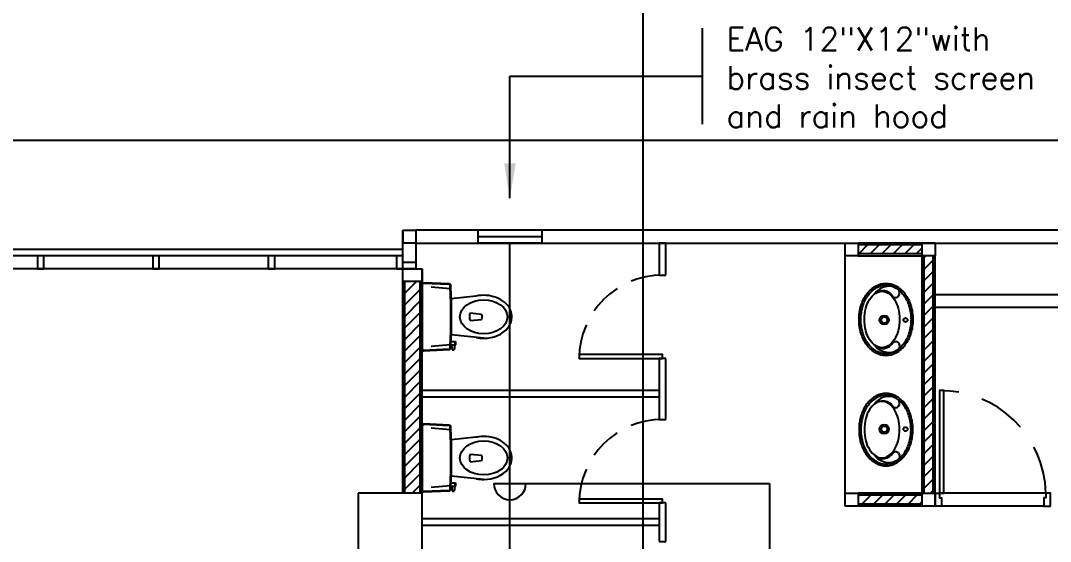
# Model space of a CAD drawing. Header units: millimetres. Extents: x -398 to 816, y -1 to 208.
# Drawn here: x 208.18 to 216.21, y 41.27 to 45.33 of the extents above; entities that cross this region are included whole.
import ezdxf

# ---------------------------------------------------------------- set-up
doc = ezdxf.new("R2010")
doc.units = ezdxf.units.MM
doc.linetypes.add('ACAD_ISO04W100', pattern=[30, 24, -3, 0, -3])
doc.linetypes.add('DASHED', pattern=[0.75, 0.5, -0.25])
for name, color, linetype in [('AA_Column', 5, 'Continuous'), ('AA_Door', 3, 'Continuous'), ('AA_Floor', 31, 'Continuous'), ('AA_furn', 11, 'Continuous'), ('AA_Hatch', 8, 'Continuous'), ('AA_Wall', 1, 'Continuous'), ('AC EXF', 171, 'Continuous'), ('AC FCU', 221, 'Continuous'), ('AC Grille', 91, 'Continuous')]:
    doc.layers.add(name, color=color, linetype=linetype)
doc.styles.add('Romans', font='romans.shx')

msp = doc.modelspace()

# ---------------------------------------------------------------- linework, layer by layer
at = {"layer": 'AA_Column', "color": 9}
for p, q in [((211.3104, 41.6489), (210.8104, 41.6489)), ((210.8104, 41.6489), (210.8104, 41.1489)), ((211.3104, 41.1489), (211.3104, 41.6489))]:
    msp.add_line(p, q, dxfattribs=at)
at = {"layer": 'AA_Door', "color": 9}
for points in [[(212.5354, 42.7289), (212.5354, 42.6989), (213.1854, 42.6989), (213.1854, 42.7289)], [(215.3804, 41.6489), (215.3804, 42.4489), (215.3454, 42.4489), (215.3454, 41.6489)], [(212.5354, 41.6039), (212.5354, 41.5739), (213.1854, 41.5739), (213.1854, 41.6039)]]:
    msp.add_lwpolyline(points, close=True, dxfattribs=at)
for points in [[(215.3104, 41.5489), (215.3104, 41.6489), (215.3454, 41.6489), (215.3454, 41.6139), (215.3604, 41.6139), (215.3604, 41.5489), (215.3104, 41.5489)], [(216.2104, 41.5489), (216.2104, 41.6489), (216.1754, 41.6489), (216.1754, 41.6139), (216.1604, 41.6139), (216.1604, 41.5489), (216.2104, 41.5489)]]:
    msp.add_lwpolyline(points, dxfattribs=at)
at = {"layer": 'AA_Door', "color": 9, "linetype": 'DASHED', "ltscale": 0.5}
for centre in [(213.1854, 42.6989), (213.1854, 41.5739)]:
    msp.add_arc(centre, 0.65, 90, 180, dxfattribs=at)
at = {"layer": 'AA_Door', "color": 9, "linetype": 'DASHED', "ltscale": 0.75}
msp.add_arc((215.353, 41.6263), 0.8227, 1.57955, 90.52926, dxfattribs=at)
at = {"layer": 'AA_Floor', "color": 9}
for p, q in [((216.8104, 44.3989), (187.3604, 44.3989)), ((215.3104, 43.1989), (216.7104, 43.1989)), ((215.3104, 43.0989), (216.8104, 43.0989)), ((216.1754, 41.6489), (215.3454, 41.6489)), ((216.1604, 41.5489), (215.3604, 41.5489))]:
    msp.add_line(p, q, dxfattribs=at)
at = {"layer": 'AA_furn', "color": 9}
for p, q in [((211.3104, 43.2814), (211.3204, 43.2914)), ((211.3204, 43.2914), (211.5229, 43.2822)), ((211.3104, 43.2744), (211.3224, 43.2863)), ((211.3104, 43.2814), (211.3104, 42.7664)), ((211.3224, 43.2863), (211.5207, 43.2773)), ((211.5304, 43.242), (211.3804, 43.2552)), ((211.5207, 43.2773), (211.5285, 43.2696)), ((211.5229, 43.2822), (211.5334, 43.2718)), ((211.7304, 43.1851), (211.5381, 43.1649)), ((211.6841, 43.0539), (211.7741, 43.0449)), ((211.6841, 42.9939), (211.7741, 43.0029)), ((211.5361, 42.8304), (211.57, 42.8304)), ((211.7908, 42.8564), (211.5381, 42.8829)), ((211.565, 42.8304), (211.565, 42.8054)), ((211.57, 42.8304), (211.57, 42.8054)), ((211.3104, 42.7735), (211.3224, 42.7615)), ((211.3104, 42.7664), (211.3204, 42.7564)), ((211.5229, 42.7656), (211.3204, 42.7564)), ((211.5207, 42.7705), (211.3224, 42.7615)), ((211.53, 42.8057), (211.3804, 42.7926)), ((211.5207, 42.7705), (211.5285, 42.7783)), ((211.5229, 42.7656), (211.5334, 42.7761)), ((211.535, 42.8054), (211.57, 42.8054)), ((211.5425, 42.8054), (211.546, 42.7656)), ((211.546, 42.7656), (211.5615, 42.7656)), ((211.565, 42.8054), (211.5615, 42.7656)), ((211.3104, 42.1814), (211.3204, 42.1914)), ((211.3104, 42.1744), (211.3224, 42.1863)), ((211.3104, 42.1814), (211.3104, 41.6664)), ((211.3204, 42.1914), (211.5229, 42.1822)), ((211.3224, 42.1863), (211.5207, 42.1773)), ((211.5207, 42.1773), (211.5285, 42.1696)), ((211.5229, 42.1822), (211.5334, 42.1718)), ((211.5304, 42.142), (211.3804, 42.1552)), ((211.7304, 42.0851), (211.5381, 42.0649)), ((211.6841, 41.9539), (211.7741, 41.9449)), ((211.6841, 41.8939), (211.7741, 41.9029)), ((211.7908, 41.7564), (211.5381, 41.7829)), ((211.53, 41.7057), (211.3804, 41.6926)), ((211.535, 41.7054), (211.57, 41.7054)), ((211.5361, 41.7304), (211.57, 41.7304)), ((211.5425, 41.7054), (211.546, 41.6656)), ((211.565, 41.7054), (211.5615, 41.6656)), ((211.565, 41.7304), (211.565, 41.7054)), ((211.57, 41.7304), (211.57, 41.7054)), ((211.3104, 41.6735), (211.3224, 41.6615)), ((211.3104, 41.6664), (211.3204, 41.6564)), ((211.5229, 41.6656), (211.3204, 41.6564)), ((211.5207, 41.6705), (211.3224, 41.6615)), ((211.5207, 41.6705), (211.5285, 41.6783)), ((211.5229, 41.6656), (211.5334, 41.6761)), ((211.546, 41.6656), (211.5615, 41.6656))]:
    msp.add_line(p, q, dxfattribs=at)
for points in [[(214.9277, 42.7204, -0.12778), (214.8508, 42.7404, -0.106194), (214.7792, 42.8032, -0.085342), (214.7345, 42.8915, -0.074814), (214.7177, 43.0029, -0.074814), (214.7345, 43.1144, -0.085342), (214.7792, 43.2027, -0.106194), (214.8508, 43.2654, -0.12778), (214.9277, 43.2854, -0.12778), (215.0047, 43.2654, -0.106194), (215.0762, 43.2027, -0.085342), (215.121, 43.1144, -0.074814), (215.1377, 43.0029, -0.074814), (215.121, 42.8915, -0.085342), (215.0762, 42.8032, -0.106194), (215.0047, 42.7404, -0.12778)], [(214.9277, 42.7347, -0.12778), (214.8577, 42.7529, -0.106194), (214.7907, 42.8117, -0.085342), (214.7481, 42.8957, -0.074814), (214.732, 43.0029, -0.074814), (214.7481, 43.1102, -0.085342), (214.7907, 43.1942, -0.106194), (214.8577, 43.253, -0.12778), (214.9277, 43.2712, -0.12778), (214.9977, 43.253, -0.106194), (215.0648, 43.1942, -0.085342), (215.1073, 43.1102, -0.074814), (215.1234, 43.0029, -0.074814), (215.1073, 42.8957, -0.085342), (215.0648, 42.8117, -0.106194), (214.9977, 42.7529, -0.12778)], [(214.8969, 43.2228, -0.147293), (214.9457, 43.2081, -0.107138), (214.9942, 43.1584, -0.076503), (215.0232, 43.0908, -0.063457), (215.0344, 43.003, -0.063457), (215.0232, 42.9151, -0.076503), (214.9942, 42.8475, -0.107138), (214.9457, 42.7978, -0.147293), (214.8969, 42.7831, -0.147293), (214.8481, 42.7978, -0.107138), (214.7997, 42.8475, -0.076503), (214.7706, 42.9151, -0.063457), (214.7594, 43.003, -0.063457), (214.7706, 43.0908, -0.076503), (214.7997, 43.1584, -0.107138), (214.8481, 43.2081, -0.147293)], [(214.9277, 42.4274, 0.12778), (214.8508, 42.4074, 0.106194), (214.7792, 42.3447, 0.085342), (214.7345, 42.2564, 0.074814), (214.7177, 42.1449, 0.074814), (214.7345, 42.0335, 0.085342), (214.7792, 41.9452, 0.106194), (214.8508, 41.8824, 0.12778), (214.9277, 41.8624, 0.12778), (215.0047, 41.8824, 0.106194), (215.0762, 41.9452, 0.085342), (215.121, 42.0335, 0.074814), (215.1377, 42.1449, 0.074814), (215.121, 42.2564, 0.085342), (215.0762, 42.3447, 0.106194), (215.0047, 42.4074, 0.12778)], [(214.9277, 42.4132, 0.12778), (214.8577, 42.395, 0.106194), (214.7907, 42.3362, 0.085342), (214.7481, 42.2522, 0.074814), (214.732, 42.1449, 0.074814), (214.7481, 42.0377, 0.085342), (214.7907, 41.9537, 0.106194), (214.8577, 41.8949, 0.12778), (214.9277, 41.8767, 0.12778), (214.9977, 41.8949, 0.106194), (215.0648, 41.9537, 0.085342), (215.1073, 42.0377, 0.074814), (215.1234, 42.1449, 0.074814), (215.1073, 42.2522, 0.085342), (215.0648, 42.3362, 0.106194), (214.9977, 42.395, 0.12778)], [(214.8969, 41.925, 0.147293), (214.9457, 41.9397, 0.107138), (214.9942, 41.9894, 0.076503), (215.0232, 42.057, 0.063457), (215.0344, 42.1449, 0.063457), (215.0232, 42.2327, 0.076503), (214.9942, 42.3003, 0.107138), (214.9457, 42.35, 0.147293), (214.8969, 42.3647, 0.147293), (214.8481, 42.35, 0.107138), (214.7997, 42.3003, 0.076503), (214.7706, 42.2327, 0.063457), (214.7594, 42.1449, 0.063457), (214.7706, 42.057, 0.076503), (214.7997, 41.9894, 0.107138), (214.8481, 41.9397, 0.147293)]]:
    msp.add_lwpolyline(points, format="xyb", close=True, dxfattribs=at)
for points in [[(214.8382, 43.2011, -0.511627), (214.9829, 43.1806, 0.433862), (215.0269, 43.1867, 0.383662), (215.0208, 43.238, 0.231311), (214.9214, 43.2582, 0.182861), (214.8382, 43.2011, 0.790231)], [(214.8384, 42.8048, 0.512124), (214.9829, 42.8252, -0.433862), (215.0269, 42.8191, -0.383662), (215.0208, 42.7678, -0.231311), (214.9214, 42.7476, -0.183091), (214.8384, 42.8048, -0.790231)], [(214.8384, 42.3431, -0.512124), (214.9829, 42.3226, 0.433862), (215.0269, 42.3287, 0.383662), (215.0208, 42.38, 0.231311), (214.9214, 42.4002, 0.183091), (214.8384, 42.3431, 0.790231)], [(214.8382, 41.9468, 0.511627), (214.9829, 41.9672, -0.433862), (215.0269, 41.9611, -0.383662), (215.0208, 41.9098, -0.231311), (214.9214, 41.8896, -0.182861), (214.8382, 41.9468, -0.790231)]]:
    msp.add_lwpolyline(points, format="xyb", dxfattribs=at)
for centre, radius in [((214.9143, 42.9989), 0.036), ((214.9143, 42.9989), 0.0241), ((215.0803, 42.9989), 0.0162), ((214.9143, 42.1489), 0.036), ((214.9143, 42.1489), 0.0241), ((215.0803, 42.1489), 0.0162)]:
    msp.add_circle(centre, radius, dxfattribs=at)
for centre, radius, start, end in [((207.1119, 43.0239), 4.4234, 356.81664, 3.18336), ((207.1119, 43.0239), 4.4284, 356.79172, 3.20828), ((211.772, 43.0239), 0.0928, 161.13815, 198.86185), ((211.7325, 43.0239), 0.0466, 333.215, 26.785), ((207.1119, 41.9239), 4.4234, 356.81664, 3.18336), ((207.1119, 41.9239), 4.4284, 356.79172, 3.20828), ((211.772, 41.9239), 0.0928, 161.13815, 198.86185), ((211.7325, 41.9239), 0.0466, 333.215, 26.785)]:
    msp.add_arc(centre, radius, start, end, dxfattribs=at)
for centre in [(211.7908, 43.0239), (211.7908, 41.9239)]:
    msp.add_ellipse(centre, major_axis=(-0.185, 0), ratio=0.716216, dxfattribs=at)
for points in [[(211.7316, 42.8626), (211.7513, 42.8585), (211.7716, 42.8564), (211.8656, 42.8567), (211.9389, 42.8858), (212.0086, 42.9742), (212.0185, 43.0239), (211.9883, 43.1109), (211.9512, 43.1462), (211.8591, 43.1885), (211.8037, 43.1959), (211.7444, 43.1878), (211.7374, 43.1866), (211.7304, 43.1851)], [(211.7316, 41.7626), (211.7513, 41.7585), (211.7716, 41.7564), (211.8656, 41.7567), (211.9389, 41.7858), (212.0086, 41.8742), (212.0185, 41.9239), (211.9883, 42.0109), (211.9512, 42.0462), (211.8591, 42.0885), (211.8037, 42.0959), (211.7444, 42.0878), (211.7374, 42.0866), (211.7304, 42.0851)]]:
    msp.add_open_spline(points, degree=3, knots=[1.286089, 1.286089, 1.286089, 1.286089, 1.576268, 1.576268, 2.627882, 2.627882, 3.385411, 3.385411, 4.14294, 4.14294, 4.900469, 4.900469, 5.002966, 5.002966, 5.002966, 5.002966], dxfattribs=at)
at = {"layer": 'AA_Hatch', "color": 9}
for p, q in [((214.7151, 43.5139), (214.7851, 43.5839)), ((214.8049, 43.5139), (214.8749, 43.5839)), ((214.8947, 43.5139), (214.9647, 43.5839)), ((214.9845, 43.5139), (215.0545, 43.5839)), ((215.0743, 43.5139), (215.1443, 43.5839)), ((215.1641, 43.5139), (215.2104, 43.5602)), ((215.2254, 43.4854), (215.2389, 43.4989)), ((215.2254, 43.3956), (215.2954, 43.4656)), ((215.2254, 43.3058), (215.2954, 43.3758)), ((211.1754, 43.2969), (211.1774, 43.2989)), ((211.1754, 43.2071), (211.2672, 43.2989)), ((211.1754, 43.1173), (211.2954, 43.2373)), ((215.2254, 43.216), (215.2954, 43.286)), ((211.1754, 43.0275), (211.2954, 43.1475)), ((215.2254, 43.1262), (215.2954, 43.1962)), ((211.1754, 42.9377), (211.2954, 43.0577)), ((215.2254, 43.0364), (215.2954, 43.1064)), ((215.2254, 42.9466), (215.2954, 43.0166)), ((211.1754, 42.8479), (211.2954, 42.9679)), ((215.2254, 42.8568), (215.2954, 42.9268)), ((211.1754, 42.7581), (211.2954, 42.8781)), ((215.2254, 42.767), (215.2954, 42.837)), ((211.1754, 42.6683), (211.2954, 42.7883)), ((215.2254, 42.6772), (215.2954, 42.7472)), ((211.1754, 42.5785), (211.2954, 42.6985)), ((215.2254, 42.5874), (215.2954, 42.6574)), ((211.1754, 42.4887), (211.2954, 42.6087)), ((215.2254, 42.4976), (215.2954, 42.5676)), ((211.1754, 42.3989), (211.2954, 42.5189)), ((211.1754, 42.3091), (211.2954, 42.4291)), ((215.2254, 42.4078), (215.2954, 42.4778)), ((211.1754, 42.2193), (211.2954, 42.3393)), ((215.2254, 42.318), (215.2954, 42.388)), ((211.1754, 42.1295), (211.2954, 42.2495)), ((215.2254, 42.2282), (215.2954, 42.2982)), ((215.2254, 42.1384), (215.2954, 42.2084)), ((211.1754, 42.0397), (211.2954, 42.1597)), ((215.2254, 42.0486), (215.2954, 42.1186)), ((211.1754, 41.9499), (211.2954, 42.0699)), ((215.2254, 41.9588), (215.2954, 42.0288)), ((211.1754, 41.8601), (211.2954, 41.9801)), ((215.2254, 41.869), (215.2954, 41.939)), ((211.1754, 41.7703), (211.2954, 41.8903)), ((215.2254, 41.7792), (215.2954, 41.8492)), ((211.1754, 41.6805), (211.2954, 41.8005)), ((211.2336, 41.6489), (211.2954, 41.7107)), ((215.2254, 41.6894), (215.2954, 41.7594)), ((214.7104, 41.6234), (214.7209, 41.6339)), ((214.7407, 41.5639), (214.8107, 41.6339)), ((214.8305, 41.5639), (214.9005, 41.6339)), ((214.9203, 41.5639), (214.9903, 41.6339)), ((215.0101, 41.5639), (215.0801, 41.6339)), ((215.0999, 41.5639), (215.1699, 41.6339)), ((215.2747, 41.6489), (215.2954, 41.6696)), ((215.1897, 41.5639), (215.2104, 41.5846))]:
    msp.add_line(p, q, dxfattribs=at)
at = {"layer": 'AA_Wall', "color": 9}
for p, q in [((211.1604, 43.6989), (211.1604, 43.5989)), ((211.1604, 43.6989), (211.2604, 43.6989)), ((211.1604, 43.5989), (211.1604, 43.6989)), ((216.7104, 43.6989), (211.2604, 43.6989)), ((211.2604, 43.6989), (211.2604, 43.5989)), ((211.1604, 43.5489), (188.3104, 43.5489)), ((211.1604, 43.4489), (211.1604, 43.5989)), ((211.2604, 43.5989), (211.1604, 43.5989)), ((211.2604, 43.5989), (216.7104, 43.5989)), ((211.2604, 43.5989), (211.2604, 43.4489)), ((213.1604, 43.5989), (213.1604, 43.3489)), ((213.2104, 43.5989), (213.1604, 43.5989)), ((213.2104, 43.3489), (213.2104, 43.5989)), ((214.6104, 43.5989), (214.7104, 43.5989)), ((214.6104, 43.4989), (214.6104, 43.5989)), ((215.3104, 43.5989), (214.7104, 43.5989)), ((214.7104, 43.5989), (214.7104, 43.4989)), ((215.2104, 43.5839), (214.7104, 43.5839)), ((215.2104, 43.5989), (215.3104, 43.5989)), ((215.2104, 43.4989), (215.2104, 43.5989)), ((215.3104, 43.5989), (215.3104, 43.4989)), ((211.1604, 43.4989), (188.5104, 43.4989)), ((210.1604, 43.4989), (210.1104, 43.4989)), ((210.1104, 43.4989), (210.1104, 43.3989)), ((210.1604, 43.3989), (210.1604, 43.4989)), ((211.1604, 43.4989), (211.1104, 43.4989)), ((211.1104, 43.4989), (211.1104, 43.3989)), ((211.1604, 43.3989), (211.1604, 43.4989)), ((214.6104, 41.6489), (214.6104, 43.4989)), ((214.7104, 43.4989), (214.6104, 43.4989)), ((215.2104, 43.5139), (214.7104, 43.5139)), ((214.7104, 43.4989), (215.2104, 43.4989)), ((215.2104, 41.6489), (215.2104, 43.4989)), ((215.3104, 43.4989), (215.2104, 43.4989)), ((215.2254, 41.6489), (215.2254, 43.4989)), ((215.2954, 41.6489), (215.2954, 43.4989)), ((215.3104, 41.6489), (215.3104, 43.4989)), ((211.1604, 43.3989), (188.5104, 43.3989)), ((210.1104, 43.3989), (210.1604, 43.3989)), ((211.1104, 43.3989), (211.1604, 43.3989)), ((211.1604, 43.4489), (211.2604, 43.4489)), ((211.1604, 43.3989), (211.1604, 43.4489)), ((211.1604, 41.6489), (211.1604, 43.3989)), ((211.2604, 43.3989), (211.1604, 43.3989)), ((211.1604, 43.2989), (211.1604, 43.3989)), ((211.1604, 43.3989), (211.3104, 43.3989)), ((211.2604, 43.4489), (211.2604, 43.3989)), ((211.3104, 41.6489), (211.3104, 43.3989)), ((211.3104, 43.3989), (211.3104, 43.2989)), ((211.3104, 43.2989), (211.1604, 43.2989)), ((211.1754, 41.6489), (211.1754, 43.2989)), ((211.2954, 41.6489), (211.2954, 43.2989)), ((213.1604, 43.3489), (213.2104, 43.3489)), ((213.1604, 42.6989), (213.1604, 42.2239)), ((213.2104, 42.6989), (213.1604, 42.6989)), ((213.2104, 42.2239), (213.2104, 42.6989)), ((213.1604, 42.4489), (211.3104, 42.4489)), ((213.1604, 42.3989), (211.3104, 42.3989)), ((213.1604, 42.2239), (213.2104, 42.2239)), ((214.6104, 41.6489), (214.7104, 41.6489)), ((214.6104, 41.5489), (214.6104, 41.6489)), ((215.2104, 41.6489), (214.7104, 41.6489)), ((214.7104, 41.6489), (214.7104, 41.5489)), ((215.2104, 41.6339), (214.7104, 41.6339)), ((215.2104, 41.6489), (215.3104, 41.6489)), ((215.2104, 41.5489), (215.2104, 41.6489)), ((215.3104, 41.6489), (215.3104, 41.5489)), ((213.1604, 41.5739), (213.1604, 41.2739)), ((213.2104, 41.5739), (213.1604, 41.5739)), ((213.2104, 41.2739), (213.2104, 41.5739)), ((214.7104, 41.5489), (214.6104, 41.5489)), ((215.2104, 41.5639), (214.7104, 41.5639)), ((215.2104, 41.5489), (214.7104, 41.5489)), ((215.3104, 41.5489), (215.2104, 41.5489)), ((213.1604, 41.4489), (211.3104, 41.4489)), ((213.1604, 41.3989), (211.3104, 41.3989)), ((213.1604, 41.2739), (213.2104, 41.2739))]:
    msp.add_line(p, q, dxfattribs=at)
for points in [[(208.3104, 43.3989), (208.3604, 43.3989), (208.3604, 43.4989), (208.3104, 43.4989)], [(209.2104, 43.3989), (209.2604, 43.3989), (209.2604, 43.4989), (209.2104, 43.4989)]]:
    msp.add_lwpolyline(points, close=True, dxfattribs=at)
at = {"layer": 'AC EXF', "color": 2}
for p, q in [((213.4954, 45.2739), (213.4954, 44.5239)), ((211.9954, 43.9489), (211.9954, 44.8989)), ((211.9954, 44.8989), (213.4954, 44.8989)), ((211.8704, 41.7239), (214.0204, 41.7239)), ((214.0204, 41.7239), (214.0204, 35.7239))]:
    msp.add_line(p, q, dxfattribs=at)
at = {"layer": 'AC EXF', "color": 3}
msp.add_line((211.9954, 39.8489), (211.9954, 43.5989), dxfattribs=at)
at = {"layer": 'AC EXF', "color": 2}
msp.add_arc((211.9954, 41.7239), 0.125, 180, 0, dxfattribs=at)
msp.add_solid([(212.0404, 44.2189), (211.9954, 43.9489), (211.9504, 44.2189)], dxfattribs=at)
at = {"layer": 'AC FCU', "color": 5, "linetype": 'ACAD_ISO04W100', "ltscale": 0.25}
msp.add_line((213.0315, 46.3772), (213.0315, 10.1043), dxfattribs=at)
at = {"layer": 'AC Grille', "const_width": 0.015}
msp.add_lwpolyline([(211.7454, 43.6989), (212.2454, 43.6989), (212.2454, 43.5989), (211.7454, 43.5989)], close=True, dxfattribs=at)
msp.add_lwpolyline([(211.7454, 43.6489), (212.2454, 43.6489)], dxfattribs=at)

# ---------------------------------------------------------------- texts
at = {"layer": 'AC EXF', "color": 2, "style": 'Romans'}
for s, p in [('EAG 12"X12"with ', (213.6841, 45.0978)), ('brass insect screen', (213.6841, 44.7978)), ('and rain hood', (213.6841, 44.4978))]:
    msp.add_text(s, height=0.18, dxfattribs=at).set_placement(p)

doc.saveas('drawing.dxf')
